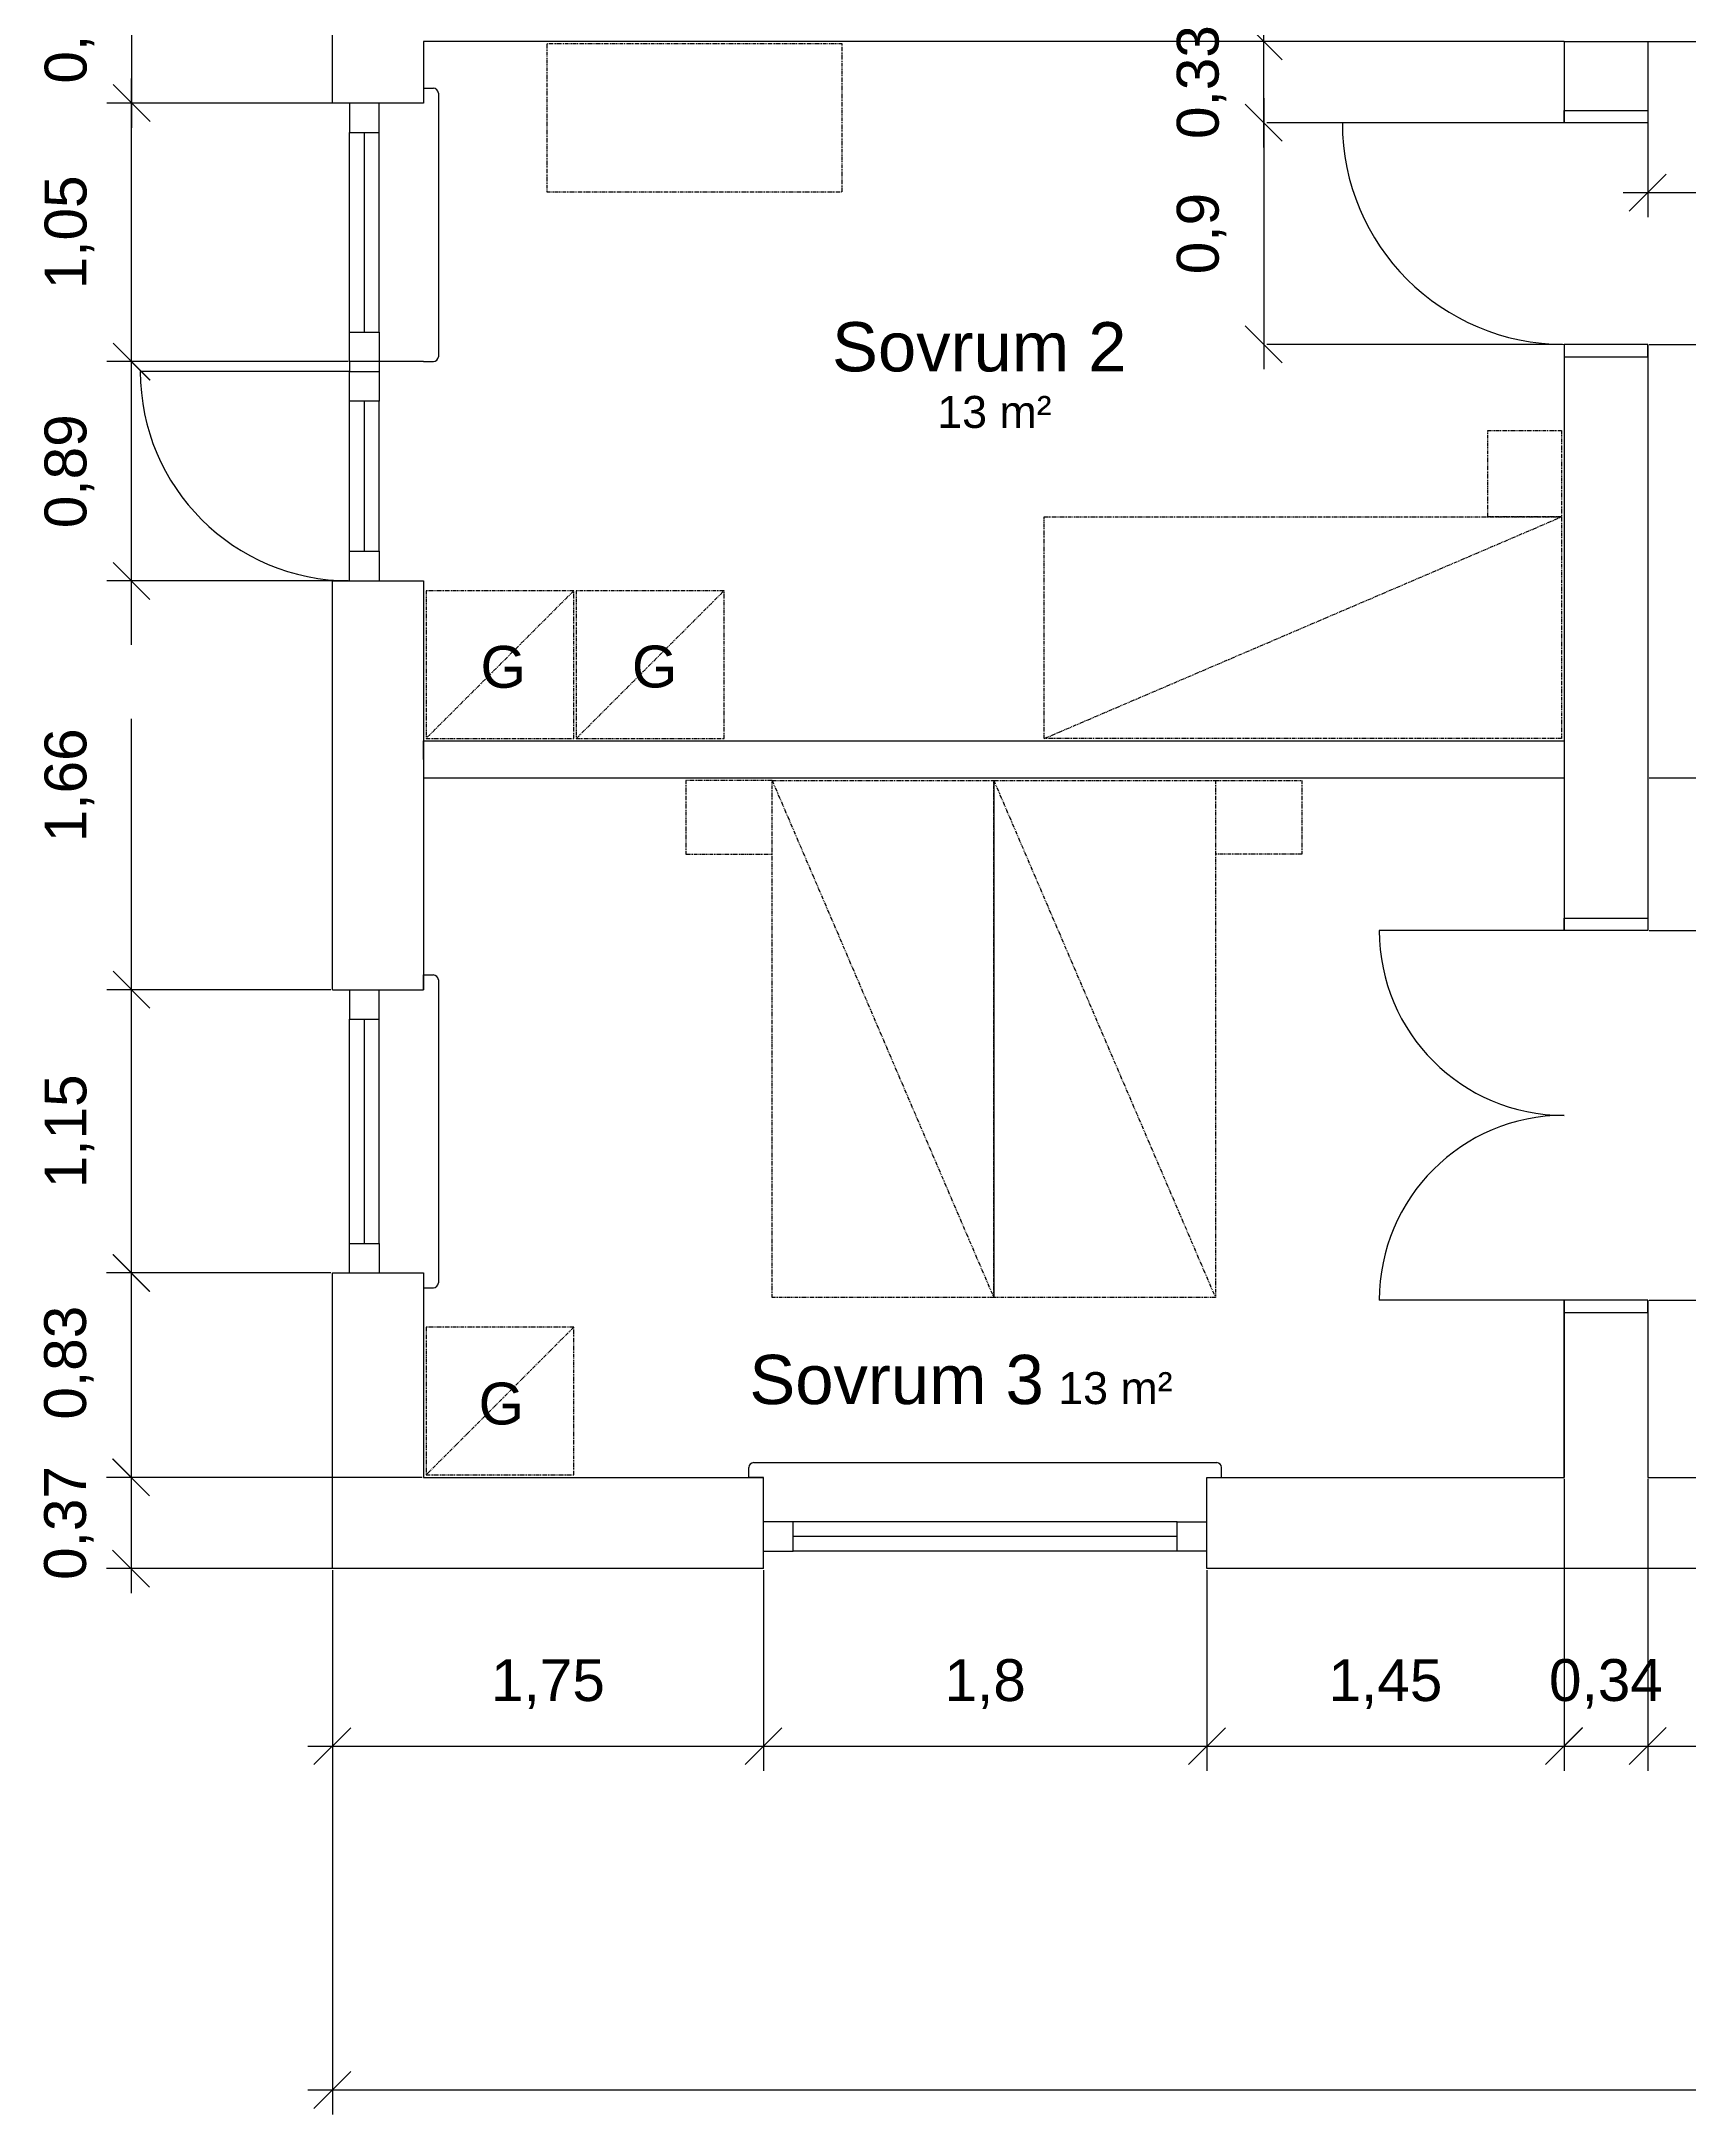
# Model space of a CAD drawing. Header units: millimetres. Extents: x -60009 to 113281, y -58228 to 411188.
# Drawn here: x 4120 to 10811, y 59841 to 68257 of the extents above; entities that cross this region are included whole.
import ezdxf

# ---------------------------------------------------------------- set-up
doc = ezdxf.new("R2010")
doc.units = ezdxf.units.MM
doc.linetypes.add('ACAD_ISO02W100', pattern=[15, 12, -3])
doc.linetypes.add('PHANTOM2', pattern=[31.75, 15.875, -3.175, 3.175, -3.175, 3.175, -3.175])
doc.layers.get('0').update_dxf_attribs({"color": 1})
for name, color, linetype in [('Grundritningar', 1, 'Continuous'), ('Mått', 4, 'Continuous'), ('Möbler', 4, 'PHANTOM2'), ('Rumsangivelser', 7, 'Continuous')]:
    doc.layers.add(name, color=color, linetype=linetype)
doc.styles.get("Standard").update_dxf_attribs({"font": 'Arial.ttf', "height": 170})
doc.dimstyles.new('Egen dimension', dxfattribs={"dimscale": 10, "dimtxt": 2.5, "dimasz": 15, "dimexe": 10, "dimexo": 0.625, "dimgap": 15, "dimtad": 1, "dimlfac": 0.001, "dimtxsty": 'Standard', "dimblk": 'OBLIQUE', "dimblk1": 'OBLIQUE', "dimblk2": 'OBLIQUE', "dimcen": 20, "dimdle": 10, "dimadec": 0, "dimazin": 0, "dimtfac": 1, "dimtmove": 0, "dimatfit": 3, "dimldrblk": 'OPEN90', "dimfxl": 1, "dimarcsym": 0})
doc.dimstyles.new('ISO-25', dxfattribs={"dimscale": 10, "dimtxt": 2.5, "dimasz": 15, "dimexe": 10, "dimexo": 0.625, "dimgap": 15, "dimtad": 1, "dimlfac": 0.001, "dimtxsty": 'Standard', "dimblk": 'OBLIQUE', "dimblk1": 'OBLIQUE', "dimblk2": 'OBLIQUE', "dimcen": 20, "dimdle": 10, "dimadec": 0, "dimazin": 0, "dimtfac": 1, "dimtmove": 0, "dimatfit": 3, "dimldrblk": 'OPEN90', "dimfxl": 1, "dimarcsym": 0})

# ---------------------------------------------------------------- blocks, each defined once
blk = doc.blocks.new('_Oblique')
at = {"color": 0, "linetype": 'ByBlock', "lineweight": -2}
blk.add_line((-0.5, -0.5), (0.5, 0.5), dxfattribs=at)
blk = doc.blocks.new('*D150')
at = {"layer": 'Defpoints', "color": 0, "transparency": 16777216}
for p in [(5301.1, 63257.5), (4484, 62427.5), (5671.1, 62427.5)]:
    blk.add_point(p, dxfattribs=at)
at = {"layer": 'Mått', "color": 0, "lineweight": -2, "transparency": 16777216}
for p, q in [((4484, 63357.5), (4484, 62327.5)), ((5294.8, 63257.5), (4384, 63257.5)), ((5664.8, 62427.5), (4384, 62427.5))]:
    blk.add_line(p, q, dxfattribs=at)
at = {"layer": 'Mått', "color": 0, "lineweight": -2, "transparency": 16777216, "xscale": 150, "yscale": 150, "zscale": 150}
for p, rotation in [((4484, 63257.5), 90), ((4484, 62427.5), 270)]:
    blk.add_blockref('_Oblique', p, dxfattribs=dict(at, rotation=rotation))
at = {"layer": 'Mått', "color": 0, "transparency": 16777216, "insert": (4231.6, 62893.3), "char_height": 170, "attachment_point": 5, "rotation": 90}
blk.add_mtext('0,83', dxfattribs=at)
blk = doc.blocks.new('_Open90')
at = {"color": 0, "linetype": 'ByBlock', "lineweight": -2}
for p, q in [((0, 0), (-1, 0)), ((-0.5, 0.5), (0, 0)), ((0, 0), (-0.5, -0.5))]:
    blk.add_line(p, q, dxfattribs=at)
blk = doc.blocks.new('*D151')
at = {"layer": 'Defpoints', "color": 0, "transparency": 16777216}
for p in [(5671.1, 62427.5), (4483.8, 62057.5), (7051.1, 62057.5)]:
    blk.add_point(p, dxfattribs=at)
at = {"layer": 'Mått', "color": 0, "lineweight": -2, "transparency": 16777216}
for p, q in [((4483.8, 62527.5), (4483.8, 61957.5)), ((5664.8, 62427.5), (4383.8, 62427.5)), ((7044.8, 62057.5), (4383.8, 62057.5))]:
    blk.add_line(p, q, dxfattribs=at)
at = {"layer": 'Mått', "color": 0, "lineweight": -2, "transparency": 16777216, "xscale": 150, "yscale": 150, "zscale": 150}
for p, rotation in [((4483.8, 62427.5), 90), ((4483.8, 62057.5), 270)]:
    blk.add_blockref('_Oblique', p, dxfattribs=dict(at, rotation=rotation))
at = {"layer": 'Mått', "color": 0, "transparency": 16777216, "insert": (4231.4, 62242.5), "char_height": 170, "attachment_point": 5, "rotation": 90}
blk.add_mtext('0,37', dxfattribs=at)
blk = doc.blocks.new('*D152')
at = {"layer": 'Defpoints', "color": 0, "transparency": 16777216}
for p in [(5301.1, 62057.5), (18581.1, 62057.5), (18581.1, 59940.8)]:
    blk.add_point(p, dxfattribs=at)
at = {"layer": 'Mått', "color": 0, "lineweight": -2, "transparency": 16777216}
for p, q in [((5301.1, 62051.2), (5301.1, 59840.8)), ((18581.1, 62051.2), (18581.1, 59840.8)), ((5201.1, 59940.8), (18681.1, 59940.8))]:
    blk.add_line(p, q, dxfattribs=at)
at = {"layer": 'Mått', "color": 0, "lineweight": -2, "transparency": 16777216, "xscale": 150, "yscale": 150, "zscale": 150, "rotation": 180}
blk.add_blockref('_Oblique', (5301.1, 59940.8), dxfattribs=at)
at = {"layer": 'Mått', "color": 0, "lineweight": -2, "transparency": 16777216, "xscale": 150, "yscale": 150, "zscale": 150}
blk.add_blockref('_Oblique', (18581.1, 59940.8), dxfattribs=at)
at = {"layer": 'Mått', "color": 0, "transparency": 16777216, "insert": (11941.1, 60193.2), "char_height": 170, "attachment_point": 5}
blk.add_mtext('13,28', dxfattribs=at)
blk = doc.blocks.new('*D154')
at = {"layer": 'Defpoints', "color": 0, "transparency": 16777216}
for p in [(10641.1, 68257.5), (11591.1, 68257.5), (11591.1, 67643.9)]:
    blk.add_point(p, dxfattribs=at)
at = {"layer": 'Mått', "color": 0, "lineweight": -2, "transparency": 16777216}
for p, q in [((10641.1, 68251.2), (10641.1, 67543.9)), ((11591.1, 68251.2), (11591.1, 67543.9)), ((10541.1, 67643.9), (11691.1, 67643.9))]:
    blk.add_line(p, q, dxfattribs=at)
at = {"layer": 'Mått', "color": 0, "lineweight": -2, "transparency": 16777216, "xscale": 150, "yscale": 150, "zscale": 150, "rotation": 180}
blk.add_blockref('_Oblique', (10641.1, 67643.9), dxfattribs=at)
at = {"layer": 'Mått', "color": 0, "lineweight": -2, "transparency": 16777216, "xscale": 150, "yscale": 150, "zscale": 150}
blk.add_blockref('_Oblique', (11591.1, 67643.9), dxfattribs=at)
at = {"layer": 'Mått', "color": 0, "transparency": 16777216, "insert": (11116.1, 67896.3), "char_height": 170, "attachment_point": 5}
blk.add_mtext('0,95', dxfattribs=at)
blk = doc.blocks.new('*D157')
at = {"layer": 'Defpoints', "color": 0, "transparency": 16777216}
for p in [(10641.1, 65267.5), (10641.1, 64647.5), (11200.1, 64647.5)]:
    blk.add_point(p, dxfattribs=at)
at = {"layer": 'Mått', "color": 0, "lineweight": -2, "transparency": 16777216}
for p, q in [((11200.1, 65367.5), (11200.1, 64547.5)), ((10647.3, 65267.5), (11300.1, 65267.5)), ((10647.3, 64647.5), (11300.1, 64647.5))]:
    blk.add_line(p, q, dxfattribs=at)
at = {"layer": 'Mått', "color": 0, "lineweight": -2, "transparency": 16777216, "xscale": 150, "yscale": 150, "zscale": 150}
for p, rotation in [((11200.1, 65267.5), 90), ((11200.1, 64647.5), 270)]:
    blk.add_blockref('_Oblique', p, dxfattribs=dict(at, rotation=rotation))
at = {"layer": 'Mått', "color": 0, "transparency": 16777216, "insert": (10947.7, 64957.5), "char_height": 170, "attachment_point": 5, "rotation": 90}
blk.add_mtext('0,62', dxfattribs=at)
blk = doc.blocks.new('*D158')
at = {"layer": 'Defpoints', "color": 0, "transparency": 16777216}
for p in [(10641.1, 64647.5), (10641.1, 63147.5), (11199.2, 63147.5)]:
    blk.add_point(p, dxfattribs=at)
at = {"layer": 'Mått', "color": 0, "lineweight": -2, "transparency": 16777216}
for p, q in [((11199.2, 64747.5), (11199.2, 63047.5)), ((10647.3, 64647.5), (11299.2, 64647.5)), ((10647.3, 63147.5), (11299.2, 63147.5))]:
    blk.add_line(p, q, dxfattribs=at)
at = {"layer": 'Mått', "color": 0, "lineweight": -2, "transparency": 16777216, "xscale": 150, "yscale": 150, "zscale": 150}
for p, rotation in [((11199.2, 64647.5), 90), ((11199.2, 63147.5), 270)]:
    blk.add_blockref('_Oblique', p, dxfattribs=dict(at, rotation=rotation))
at = {"layer": 'Mått', "color": 0, "transparency": 16777216, "insert": (10946.8, 63848), "char_height": 170, "attachment_point": 5, "rotation": 90}
blk.add_mtext('1,5', dxfattribs=at)
blk = doc.blocks.new('*D159')
at = {"layer": 'Defpoints', "color": 0, "transparency": 16777216}
for p in [(10641.1, 63147.5), (10641.1, 62427.5), (11199.1, 62427.5)]:
    blk.add_point(p, dxfattribs=at)
at = {"layer": 'Mått', "color": 0, "lineweight": -2, "transparency": 16777216}
for p, q in [((11199.1, 63247.5), (11199.1, 62327.5)), ((10647.3, 63147.5), (11299.1, 63147.5)), ((10647.3, 62427.5), (11299.1, 62427.5))]:
    blk.add_line(p, q, dxfattribs=at)
at = {"layer": 'Mått', "color": 0, "lineweight": -2, "transparency": 16777216, "xscale": 150, "yscale": 150, "zscale": 150}
for p, rotation in [((11199.1, 63147.5), 90), ((11199.1, 62427.5), 270)]:
    blk.add_blockref('_Oblique', p, dxfattribs=dict(at, rotation=rotation))
at = {"layer": 'Mått', "color": 0, "transparency": 16777216, "insert": (10946.7, 62787.5), "char_height": 170, "attachment_point": 5, "rotation": 90}
blk.add_mtext('0,72', dxfattribs=at)
blk = doc.blocks.new('*D163')
at = {"layer": 'Defpoints', "color": 0, "transparency": 16777216}
for p in [(5301.1, 62057.5), (7051.1, 62057.5), (7051.1, 61336.3)]:
    blk.add_point(p, dxfattribs=at)
at = {"layer": 'Mått', "color": 0, "lineweight": -2, "transparency": 16777216}
for p, q in [((5301.1, 62051.2), (5301.1, 61236.3)), ((7051.1, 62051.2), (7051.1, 61236.3)), ((5201.1, 61336.3), (7151.1, 61336.3))]:
    blk.add_line(p, q, dxfattribs=at)
at = {"layer": 'Mått', "color": 0, "lineweight": -2, "transparency": 16777216, "xscale": 150, "yscale": 150, "zscale": 150, "rotation": 180}
blk.add_blockref('_Oblique', (5301.1, 61336.3), dxfattribs=at)
at = {"layer": 'Mått', "color": 0, "lineweight": -2, "transparency": 16777216, "xscale": 150, "yscale": 150, "zscale": 150}
blk.add_blockref('_Oblique', (7051.1, 61336.3), dxfattribs=at)
at = {"layer": 'Mått', "color": 0, "transparency": 16777216, "insert": (6176.1, 61588.7), "char_height": 170, "attachment_point": 5}
blk.add_mtext('1,75', dxfattribs=at)
blk = doc.blocks.new('*D164')
at = {"layer": 'Defpoints', "color": 0, "transparency": 16777216}
for p in [(7051.1, 62057.5), (8851.1, 62057.5), (8851.1, 61336.3)]:
    blk.add_point(p, dxfattribs=at)
at = {"layer": 'Mått', "color": 0, "lineweight": -2, "transparency": 16777216}
for p, q in [((7051.1, 62051.2), (7051.1, 61236.3)), ((8851.1, 62051.2), (8851.1, 61236.3)), ((6951.1, 61336.3), (8951.1, 61336.3))]:
    blk.add_line(p, q, dxfattribs=at)
at = {"layer": 'Mått', "color": 0, "lineweight": -2, "transparency": 16777216, "xscale": 150, "yscale": 150, "zscale": 150, "rotation": 180}
blk.add_blockref('_Oblique', (7051.1, 61336.3), dxfattribs=at)
at = {"layer": 'Mått', "color": 0, "lineweight": -2, "transparency": 16777216, "xscale": 150, "yscale": 150, "zscale": 150}
blk.add_blockref('_Oblique', (8851.1, 61336.3), dxfattribs=at)
at = {"layer": 'Mått', "color": 0, "transparency": 16777216, "insert": (7951.1, 61588.7), "char_height": 170, "attachment_point": 5}
blk.add_mtext('1,8', dxfattribs=at)
blk = doc.blocks.new('*D165')
at = {"layer": 'Defpoints', "color": 0, "transparency": 16777216}
for p in [(10301.1, 62427.5), (8851.1, 62057.5), (10301.1, 61336.3)]:
    blk.add_point(p, dxfattribs=at)
at = {"layer": 'Mått', "color": 0, "lineweight": -2, "transparency": 16777216}
for p, q in [((10301.1, 62421.2), (10301.1, 61236.3)), ((8851.1, 62051.2), (8851.1, 61236.3)), ((8751.1, 61336.3), (10401.1, 61336.3))]:
    blk.add_line(p, q, dxfattribs=at)
at = {"layer": 'Mått', "color": 0, "lineweight": -2, "transparency": 16777216, "xscale": 150, "yscale": 150, "zscale": 150, "rotation": 180}
blk.add_blockref('_Oblique', (8851.1, 61336.3), dxfattribs=at)
at = {"layer": 'Mått', "color": 0, "lineweight": -2, "transparency": 16777216, "xscale": 150, "yscale": 150, "zscale": 150}
blk.add_blockref('_Oblique', (10301.1, 61336.3), dxfattribs=at)
at = {"layer": 'Mått', "color": 0, "transparency": 16777216, "insert": (9576.1, 61588.7), "char_height": 170, "attachment_point": 5}
blk.add_mtext('1,45', dxfattribs=at)
blk = doc.blocks.new('*D170')
at = {"layer": 'Defpoints', "color": 0, "transparency": 16777216}
for p in [(10301.1, 62427.5), (10641.1, 62427.5), (10641.1, 61336.6)]:
    blk.add_point(p, dxfattribs=at)
at = {"layer": 'Mått', "color": 0, "lineweight": -2, "transparency": 16777216}
for p, q in [((10301.1, 62421.2), (10301.1, 61236.6)), ((10641.1, 62421.2), (10641.1, 61236.6)), ((10201.1, 61336.6), (10741.1, 61336.6))]:
    blk.add_line(p, q, dxfattribs=at)
at = {"layer": 'Mått', "color": 0, "lineweight": -2, "transparency": 16777216, "xscale": 150, "yscale": 150, "zscale": 150, "rotation": 180}
blk.add_blockref('_Oblique', (10301.1, 61336.6), dxfattribs=at)
at = {"layer": 'Mått', "color": 0, "lineweight": -2, "transparency": 16777216, "xscale": 150, "yscale": 150, "zscale": 150}
blk.add_blockref('_Oblique', (10641.1, 61336.6), dxfattribs=at)
at = {"layer": 'Mått', "color": 0, "transparency": 16777216, "insert": (10471.1, 61589), "char_height": 170, "attachment_point": 5}
blk.add_mtext('0,34', dxfattribs=at)
blk = doc.blocks.new('*D171')
at = {"layer": 'Defpoints', "color": 0, "transparency": 16777216}
for p in [(10641.1, 62057.5), (11551.1, 62057.5), (11551.1, 61337)]:
    blk.add_point(p, dxfattribs=at)
at = {"layer": 'Mått', "color": 0, "lineweight": -2, "transparency": 16777216}
for p, q in [((10641.1, 62051.2), (10641.1, 61237)), ((11551.1, 62051.2), (11551.1, 61237)), ((10541.1, 61337), (11651.1, 61337))]:
    blk.add_line(p, q, dxfattribs=at)
at = {"layer": 'Mått', "color": 0, "lineweight": -2, "transparency": 16777216, "xscale": 150, "yscale": 150, "zscale": 150, "rotation": 180}
blk.add_blockref('_Oblique', (10641.1, 61337), dxfattribs=at)
at = {"layer": 'Mått', "color": 0, "lineweight": -2, "transparency": 16777216, "xscale": 150, "yscale": 150, "zscale": 150}
blk.add_blockref('_Oblique', (11551.1, 61337), dxfattribs=at)
at = {"layer": 'Mått', "color": 0, "transparency": 16777216, "insert": (11096.1, 61589.4), "char_height": 170, "attachment_point": 5}
blk.add_mtext('0,91', dxfattribs=at)
blk = doc.blocks.new('*D175')
at = {"layer": 'Defpoints', "color": 0, "ltscale": 100, "transparency": 16777216}
for p in [(4485.5, 66957.5), (5371.1, 66957.5), (5371.1, 66067.5)]:
    blk.add_point(p, dxfattribs=at)
at = {"layer": 'Mått', "color": 0, "lineweight": -2, "ltscale": 100, "transparency": 16777216}
for p, q in [((4485.5, 65967.5), (4485.5, 67057.5)), ((5364.8, 66957.5), (4385.5, 66957.5)), ((5364.8, 66067.5), (4385.5, 66067.5))]:
    blk.add_line(p, q, dxfattribs=at)
at = {"layer": 'Mått', "color": 0, "lineweight": -2, "ltscale": 100, "transparency": 16777216, "xscale": 150, "yscale": 150, "zscale": 150}
for p, rotation in [((4485.5, 66957.5), 90), ((4485.5, 66067.5), 270)]:
    blk.add_blockref('_Oblique', p, dxfattribs=dict(at, rotation=rotation))
at = {"layer": 'Mått', "color": 0, "ltscale": 100, "transparency": 16777216, "insert": (4233.1, 66512.5), "char_height": 170, "attachment_point": 5, "rotation": 90}
blk.add_mtext('0,89', dxfattribs=at)
blk = doc.blocks.new('*D176')
at = {"layer": 'Defpoints', "color": 0, "ltscale": 100, "transparency": 16777216}
for p in [(4485.8, 68007.5), (5371.1, 68007.5), (5371.1, 66957.5)]:
    blk.add_point(p, dxfattribs=at)
at = {"layer": 'Mått', "color": 0, "lineweight": -2, "ltscale": 100, "transparency": 16777216}
for p, q in [((4485.8, 66857.5), (4485.8, 68107.5)), ((5364.8, 68007.5), (4385.8, 68007.5)), ((5364.8, 66957.5), (4385.8, 66957.5))]:
    blk.add_line(p, q, dxfattribs=at)
at = {"layer": 'Mått', "color": 0, "lineweight": -2, "ltscale": 100, "transparency": 16777216, "xscale": 150, "yscale": 150, "zscale": 150}
for p, rotation in [((4485.8, 68007.5), 90), ((4485.8, 66957.5), 270)]:
    blk.add_blockref('_Oblique', p, dxfattribs=dict(at, rotation=rotation))
at = {"layer": 'Mått', "color": 0, "ltscale": 100, "transparency": 16777216, "insert": (4233.4, 67482.5), "char_height": 170, "attachment_point": 5, "rotation": 90}
blk.add_mtext('1,05', dxfattribs=at)
blk = doc.blocks.new('*D184')
at = {"layer": 'Defpoints', "color": 0, "linetype": 'ACAD_ISO02W100', "ltscale": 100, "transparency": 16777216}
for p in [(10301.1, 67927.5), (9082.2, 67027.5), (10301.1, 67027.5)]:
    blk.add_point(p, dxfattribs=at)
at = {"layer": 'Mått', "color": 0, "linetype": 'ACAD_ISO02W100', "lineweight": -2, "ltscale": 100, "transparency": 16777216}
for p, q in [((9082.2, 68027.5), (9082.2, 66927.5)), ((10294.8, 67927.5), (8982.2, 67927.5)), ((10294.8, 67027.5), (8982.2, 67027.5))]:
    blk.add_line(p, q, dxfattribs=at)
at = {"layer": 'Mått', "color": 0, "linetype": 'ACAD_ISO02W100', "lineweight": -2, "ltscale": 100, "transparency": 16777216, "xscale": 150, "yscale": 150, "zscale": 150}
for p, rotation in [((9082.2, 67927.5), 90), ((9082.2, 67027.5), 270)]:
    blk.add_blockref('_Oblique', p, dxfattribs=dict(at, rotation=rotation))
at = {"layer": 'Mått', "color": 0, "linetype": 'ACAD_ISO02W100', "ltscale": 100, "transparency": 16777216, "insert": (8829.8, 67477.5), "char_height": 170, "attachment_point": 5, "rotation": 90}
blk.add_mtext('0,9', dxfattribs=at)
blk = doc.blocks.new('*D185')
at = {"layer": 'Defpoints', "color": 0, "linetype": 'ACAD_ISO02W100', "ltscale": 100, "transparency": 16777216}
for p in [(9082.2, 68257.5), (10301.1, 68257.5), (10301.1, 67927.5)]:
    blk.add_point(p, dxfattribs=at)
at = {"layer": 'Mått', "color": 0, "linetype": 'ACAD_ISO02W100', "lineweight": -2, "ltscale": 100, "transparency": 16777216}
for p, q in [((9082.2, 67827.5), (9082.2, 68357.5)), ((10294.8, 68257.5), (8982.2, 68257.5)), ((10294.8, 67927.5), (8982.2, 67927.5))]:
    blk.add_line(p, q, dxfattribs=at)
at = {"layer": 'Mått', "color": 0, "linetype": 'ACAD_ISO02W100', "lineweight": -2, "ltscale": 100, "transparency": 16777216, "xscale": 150, "yscale": 150, "zscale": 150}
for p, rotation in [((9082.2, 68257.5), 90), ((9082.2, 67927.5), 270)]:
    blk.add_blockref('_Oblique', p, dxfattribs=dict(at, rotation=rotation))
at = {"layer": 'Mått', "color": 0, "linetype": 'ACAD_ISO02W100', "ltscale": 100, "transparency": 16777216, "insert": (8829.8, 68092.5), "char_height": 170, "attachment_point": 5, "rotation": 90}
blk.add_mtext('0,33', dxfattribs=at)
blk = doc.blocks.new('*D186')
at = {"layer": 'Defpoints', "color": 0, "ltscale": 100, "transparency": 16777216}
for p in [(10641.1, 67027.5), (11201.2, 67027.5), (10641.1, 65267.5)]:
    blk.add_point(p, dxfattribs=at)
at = {"layer": 'Mått', "color": 0, "lineweight": -2, "ltscale": 100, "transparency": 16777216}
for p, q in [((11201.2, 65167.5), (11201.2, 67127.5)), ((10647.3, 67027.5), (11301.2, 67027.5)), ((10647.3, 65267.5), (11301.2, 65267.5))]:
    blk.add_line(p, q, dxfattribs=at)
at = {"layer": 'Mått', "color": 0, "lineweight": -2, "ltscale": 100, "transparency": 16777216, "xscale": 150, "yscale": 150, "zscale": 150}
for p, rotation in [((11201.2, 67027.5), 90), ((11201.2, 65267.5), 270)]:
    blk.add_blockref('_Oblique', p, dxfattribs=dict(at, rotation=rotation))
at = {"layer": 'Mått', "color": 0, "ltscale": 100, "transparency": 16777216, "insert": (10948.8, 66174.3), "char_height": 170, "attachment_point": 5, "rotation": 90}
blk.add_mtext('1,76', dxfattribs=at)
blk = doc.blocks.new('*D187')
at = {"layer": 'Defpoints', "color": 0, "linetype": 'ACAD_ISO02W100', "ltscale": 100, "transparency": 16777216}
for p in [(4485.5, 64407.5), (5301.1, 64407.5), (5301.1, 63257.5)]:
    blk.add_point(p, dxfattribs=at)
at = {"layer": 'Mått', "color": 0, "linetype": 'ACAD_ISO02W100', "lineweight": -2, "ltscale": 100, "transparency": 16777216}
for p, q in [((4485.5, 63157.5), (4485.5, 64507.5)), ((5294.8, 64407.5), (4385.5, 64407.5)), ((5294.8, 63257.5), (4385.5, 63257.5))]:
    blk.add_line(p, q, dxfattribs=at)
at = {"layer": 'Mått', "color": 0, "linetype": 'ACAD_ISO02W100', "lineweight": -2, "ltscale": 100, "transparency": 16777216, "xscale": 150, "yscale": 150, "zscale": 150}
for p, rotation in [((4485.5, 64407.5), 90), ((4485.5, 63257.5), 270)]:
    blk.add_blockref('_Oblique', p, dxfattribs=dict(at, rotation=rotation))
at = {"layer": 'Mått', "color": 0, "linetype": 'ACAD_ISO02W100', "ltscale": 100, "transparency": 16777216, "insert": (4233.1, 63832.5), "char_height": 170, "attachment_point": 5, "rotation": 90}
blk.add_mtext('1,15', dxfattribs=at)
blk = doc.blocks.new('*D188')
at = {"layer": 'Defpoints', "color": 0, "linetype": 'ACAD_ISO02W100', "ltscale": 100, "transparency": 16777216}
for p in [(4485.5, 66067.5), (5301.1, 66067.5), (5301.1, 64407.5)]:
    blk.add_point(p, dxfattribs=at)
at = {"layer": 'Mått', "color": 0, "linetype": 'ACAD_ISO02W100', "lineweight": -2, "ltscale": 100, "transparency": 16777216}
for p, q in [((4485.5, 64307.5), (4485.5, 66167.5)), ((5294.8, 66067.5), (4385.5, 66067.5)), ((5294.8, 64407.5), (4385.5, 64407.5))]:
    blk.add_line(p, q, dxfattribs=at)
at = {"layer": 'Mått', "color": 0, "linetype": 'ACAD_ISO02W100', "lineweight": -2, "ltscale": 100, "transparency": 16777216, "xscale": 150, "yscale": 150, "zscale": 150}
for p, rotation in [((4485.5, 66067.5), 90), ((4485.5, 64407.5), 270)]:
    blk.add_blockref('_Oblique', p, dxfattribs=dict(at, rotation=rotation))
at = {"layer": 'Mått', "color": 0, "linetype": 'ACAD_ISO02W100', "ltscale": 100, "transparency": 16777216, "insert": (4233.1, 65237.5), "char_height": 170, "attachment_point": 5, "rotation": 90}
blk.add_mtext('1,66', dxfattribs=at)
blk = doc.blocks.new('*D190')
at = {"layer": 'Defpoints', "color": 0, "transparency": 16777216}
for p in [(4486.2, 68627.5), (5301.1, 68627.5), (5301.1, 68007.5)]:
    blk.add_point(p, dxfattribs=at)
at = {"layer": 'Mått', "color": 0, "lineweight": -2, "transparency": 16777216}
for p, q in [((4486.2, 67907.5), (4486.2, 68727.5)), ((5294.8, 68627.5), (4386.2, 68627.5)), ((5294.8, 68007.5), (4386.2, 68007.5))]:
    blk.add_line(p, q, dxfattribs=at)
at = {"layer": 'Mått', "color": 0, "lineweight": -2, "transparency": 16777216, "xscale": 150, "yscale": 150, "zscale": 150}
for p, rotation in [((4486.2, 68627.5), 90), ((4486.2, 68007.5), 270)]:
    blk.add_blockref('_Oblique', p, dxfattribs=dict(at, rotation=rotation))
at = {"layer": 'Mått', "color": 0, "transparency": 16777216, "insert": (4233.8, 68317.5), "char_height": 170, "attachment_point": 5, "rotation": 90}
blk.add_mtext('0,62', dxfattribs=at)

msp = doc.modelspace()

# ---------------------------------------------------------------- linework, layer by layer
at = {"layer": 'Grundritningar'}
for p, q in [((10301.093, 68257.495), (5671.093, 68257.495)), ((5671.093, 68257.495), (5671.093, 68007.495)), ((5671.093, 68257.495), (5671.093, 68007.495)), ((10301.093, 68257.495), (10301.093, 67927.495)), ((10301.093, 68257.495), (10641.093, 68257.495)), ((10301.093, 68257.495), (10301.093, 67927.495)), ((10641.093, 68257.495), (10641.093, 67927.495)), ((10641.093, 68257.495), (11591.093, 68257.495)), ((5671.093, 68007.495), (5301.093, 68007.495)), ((5371.093, 68007.495), (5371.093, 67887.495)), ((5491.093, 67887.495), (5491.093, 68007.495)), ((5671.093, 68067.495), (5711.093, 68067.495)), ((5731.093, 68047.495), (5731.093, 66977.495)), ((10301.093, 67927.495), (9401.093, 67927.495)), ((10301.093, 67927.495), (10301.093, 67977.495)), ((10301.093, 67977.495), (10641.093, 67977.495)), ((10641.093, 67927.495), (10301.093, 67927.495)), ((10641.093, 67977.495), (10641.093, 67927.495)), ((5371.093, 67887.495), (5491.093, 67887.495)), ((5371.093, 67077.495), (5371.093, 67887.495)), ((5431.093, 67077.495), (5431.093, 67887.495)), ((5491.093, 67077.495), (5491.093, 67887.495)), ((5371.093, 66957.495), (5371.093, 67077.495)), ((5371.093, 67077.495), (5491.093, 67077.495)), ((5491.093, 67077.495), (5491.093, 66957.495)), ((10301.093, 67027.495), (10301.093, 64647.495)), ((10301.093, 67027.495), (10301.093, 66977.495)), ((10641.093, 67027.495), (10301.093, 67027.495)), ((10641.093, 67027.495), (10641.093, 64647.495)), ((10641.093, 66977.495), (10641.093, 67027.495)), ((5671.093, 66957.495), (5371.093, 66957.495)), ((5371.093, 66957.495), (5371.093, 66917.495)), ((5371.093, 66917.495), (5491.093, 66917.495)), ((5371.093, 66797.495), (5371.093, 66917.495)), ((5491.093, 66957.495), (5491.093, 66917.495)), ((5491.093, 66917.495), (5491.093, 66797.495)), ((5671.093, 66957.495), (5711.093, 66957.495)), ((10301.093, 66977.495), (10641.093, 66977.495)), ((5491.093, 66797.495), (5371.093, 66797.495)), ((5371.093, 66187.495), (5371.093, 66797.495)), ((5431.093, 66187.495), (5431.093, 66797.495)), ((5491.093, 66187.495), (5491.093, 66797.495)), ((5371.093, 66067.495), (5371.093, 66187.495)), ((5371.093, 66187.495), (5491.093, 66187.495)), ((5491.093, 66187.495), (5491.093, 66067.495)), ((5301.093, 66067.495), (5671.093, 66067.495)), ((5671.093, 66067.495), (5671.093, 64407.495)), ((5671.093, 65342.495), (5671.093, 65417.495)), ((5671.093, 65417.495), (10301.093, 65417.495)), ((5671.093, 65417.495), (5671.093, 65347.495)), ((5671.093, 65377.495), (5671.093, 65342.495)), ((5671.093, 65342.495), (5671.093, 65267.495)), ((5671.093, 65267.495), (10301.093, 65267.495)), ((10301.093, 64647.495), (9551.093, 64647.495)), ((10301.093, 64647.495), (10301.093, 64697.495)), ((10301.093, 64697.495), (10641.093, 64697.495)), ((10641.093, 64647.495), (10301.093, 64647.495)), ((10641.093, 64697.495), (10641.093, 64647.495)), ((5301.093, 64407.495), (5671.093, 64407.495)), ((5301.093, 64407.495), (5371.093, 64407.495)), ((5371.093, 64407.495), (5371.093, 64287.495)), ((5491.093, 64287.495), (5491.093, 64407.495)), ((5671.093, 64407.495), (5671.093, 64467.495)), ((5671.093, 64467.495), (5711.093, 64467.495)), ((5731.093, 64447.495), (5731.093, 63217.495)), ((5371.093, 64287.495), (5491.093, 64287.495)), ((5371.093, 63377.495), (5371.093, 64287.495)), ((5431.093, 63377.495), (5431.093, 64287.495)), ((5491.093, 63377.495), (5491.093, 64287.495)), ((5371.093, 63257.495), (5371.093, 63377.495)), ((5371.093, 63377.495), (5491.093, 63377.495)), ((5491.093, 63377.495), (5491.093, 63257.495)), ((5301.093, 63257.495), (5671.093, 63257.495)), ((5301.093, 63257.495), (5371.093, 63257.495)), ((5671.093, 63257.495), (5671.093, 62427.495)), ((5671.093, 63257.495), (5671.093, 63197.495)), ((5671.093, 63197.495), (5711.093, 63197.495)), ((10301.093, 63147.495), (9551.093, 63147.495)), ((10301.093, 63147.495), (10301.093, 62427.495)), ((10301.093, 62427.495), (10301.093, 63147.495)), ((10301.093, 63147.495), (10301.093, 63097.495)), ((10641.093, 63147.495), (10301.093, 63147.495)), ((10641.093, 63147.495), (10641.093, 62427.495)), ((10641.093, 63097.495), (10641.093, 63147.495)), ((10301.093, 63097.495), (10641.093, 63097.495)), ((6991.093, 62427.495), (6991.093, 62467.495)), ((7011.093, 62487.495), (8891.093, 62487.495)), ((8911.093, 62427.495), (8911.093, 62467.495)), ((5671.093, 62427.495), (7051.093, 62427.495)), ((7051.093, 62427.495), (6991.093, 62427.495)), ((7051.093, 62057.495), (7051.093, 62427.495)), ((8851.093, 62427.495), (10301.093, 62427.495)), ((8851.093, 62057.495), (8851.093, 62427.495)), ((8851.093, 62427.495), (8911.093, 62427.495)), ((10641.093, 62427.495), (11551.093, 62427.495)), ((7171.093, 62247.495), (7051.093, 62247.495)), ((7171.093, 62127.495), (7171.093, 62247.495)), ((8731.093, 62247.495), (7171.093, 62247.495)), ((8731.093, 62127.495), (8731.093, 62247.495)), ((8731.093, 62247.495), (8851.093, 62247.495)), ((7051.093, 62057.495), (7051.093, 62127.495)), ((7051.093, 62127.495), (7171.093, 62127.495)), ((8731.093, 62187.495), (7171.093, 62187.495)), ((8731.093, 62127.495), (7171.093, 62127.495)), ((8851.093, 62127.495), (8731.093, 62127.495))]:
    msp.add_line(p, q, dxfattribs=at)
at = {"layer": 'Grundritningar', "ltscale": 100}
msp.add_line((5371.093, 66917.495), (4521.093, 66917.495), dxfattribs=at)
at = {"layer": 'Grundritningar'}
for points in [[(5301.093, 68007.495), (5301.093, 68627.495), (11591.093, 68627.495)], [(5301.093, 64407.495), (5301.093, 66067.495)], [(7051.093, 62057.495), (5301.093, 62057.495), (5301.093, 63257.495)], [(11551.093, 62057.495), (8851.093, 62057.495)]]:
    msp.add_lwpolyline(points, dxfattribs=at)
for centre, radius, start, end in [((5711.093, 68047.495), 20, 0, 90), ((10301.093, 67927.495), 900, 180, 270), ((5711.093, 66977.495), 20, 270, 0), ((10301.093, 64647.495), 750, 180, 270), ((5711.093, 64447.495), 20, 0, 90), ((10301.093, 63147.495), 750, 90, 180), ((5711.093, 63217.495), 20, 270, 0), ((7011.093, 62467.495), 20, 90, 180), ((8891.093, 62467.495), 20, 0, 90)]:
    msp.add_arc(centre, radius, start, end, dxfattribs=at)
at = {"layer": 'Grundritningar', "ltscale": 100}
msp.add_arc((5371.093, 66917.495), 850, 180, 270, dxfattribs=at)
at = {"layer": 'Mått'}
msp.add_line((7986.093, 65257.495), (7986.093, 63157.495), dxfattribs=at)
at = {"layer": 'Möbler'}
for p, q in [((6171.093, 68247.495), (6171.093, 67647.495)), ((7371.093, 68247.495), (6171.093, 68247.495)), ((7371.093, 67647.495), (7371.093, 68247.495)), ((6171.093, 67647.495), (7371.093, 67647.495)), ((9991.093, 66327.495), (9991.093, 66677.495)), ((9991.093, 66677.495), (10291.093, 66677.495)), ((10291.093, 66677.495), (10291.093, 66327.495)), ((8191.093, 66327.495), (10291.093, 66327.495)), ((8191.093, 65427.495), (8191.093, 66327.495)), ((8191.093, 65427.495), (10291.093, 66327.495)), ((10291.093, 66327.495), (9991.093, 66327.495)), ((10291.093, 66327.495), (10291.093, 65427.495)), ((6281.093, 66027.495), (5681.093, 66027.495)), ((5681.093, 66027.495), (5681.093, 65427.495)), ((6281.093, 66027.495), (5681.093, 65427.495)), ((6281.093, 65427.495), (6281.093, 66027.495)), ((6891.093, 66027.495), (6291.093, 66027.495)), ((6291.093, 66027.495), (6291.093, 65427.495)), ((6291.093, 65427.495), (6891.093, 66027.495)), ((6891.093, 65427.495), (6891.093, 66027.495)), ((5681.093, 65427.495), (6281.093, 65427.495)), ((6291.093, 65427.495), (6891.093, 65427.495)), ((10291.093, 65427.495), (8191.093, 65427.495)), ((7086.093, 65257.495), (6736.093, 65257.495)), ((6736.093, 65257.495), (6736.093, 64957.495)), ((7086.093, 63157.495), (7086.093, 65257.495)), ((7086.093, 65257.495), (7986.093, 65257.495)), ((7086.093, 65257.495), (7986.093, 63157.495)), ((7986.093, 63157.495), (7986.093, 65257.495)), ((7986.093, 65257.495), (8886.093, 65257.495)), ((7986.093, 65257.495), (8886.093, 63157.495)), ((8886.093, 65257.495), (8886.093, 63157.495)), ((8886.093, 65257.495), (9236.093, 65257.495)), ((9236.093, 65257.495), (9236.093, 64957.495)), ((6736.093, 64957.495), (7086.093, 64957.495)), ((9236.093, 64957.495), (8886.093, 64957.495)), ((7986.093, 63157.495), (7086.093, 63157.495)), ((8886.093, 63157.495), (7986.093, 63157.495)), ((6281.093, 63037.495), (5681.093, 63037.495)), ((5681.093, 63037.495), (5681.093, 62437.495)), ((6281.093, 63037.495), (5681.093, 62437.495)), ((6281.093, 62437.495), (6281.093, 63037.495)), ((5681.093, 62437.495), (6281.093, 62437.495))]:
    msp.add_line(p, q, dxfattribs=at)

# ---------------------------------------------------------------- texts
at = {"layer": 'Möbler', "char_height": 170, "attachment_point": 1}
for insert in [(5902.144, 65803.48), (6516.877, 65804.626), (5894.556, 62812.344)]:
    msp.add_mtext_dynamic_manual_height_columns('G', width=269.32488, gutter_width=850, heights=[0], dxfattribs=dict(at, insert=insert))
at = {"layer": 'Rumsangivelser'}
for s, height, p in [('Sovrum 2', 200, (7329.342, 66917.984)), ('13 m²', 130, (7756.606, 66688.377)), ('Sovrum 3', 200, (6993.674, 62725.147)), ('13 m²', 130, (8247.772, 62725.147))]:
    msp.add_text(s, height=height, dxfattribs=at).set_placement(p)

# ---------------------------------------------------------------- dimensions: what is measured, and where the dimension line sits
at = {"layer": 'Mått'}
for base, p1, p2, dimstyle, picture, middle in [((4486.187, 68627.495), (5301.093, 68007.495), (5301.093, 68627.495), 'Egen dimension', '*D190', (4486.187, 68317.495)), ((11200.052, 64647.495), (10641.093, 65267.495), (10641.093, 64647.495), 'ISO-25', '*D157', (11200.052, 64957.495)), ((4483.989, 62427.495), (5301.093, 63257.495), (5671.093, 62427.495), 'ISO-25', '*D150', (4483.989, 62893.261)), ((11199.138, 62427.495), (10641.093, 63147.495), (10641.093, 62427.495), 'ISO-25', '*D159', (11199.138, 62787.495)), ((4483.841, 62057.495), (5671.093, 62427.495), (7051.093, 62057.495), 'ISO-25', '*D151', (4483.841, 62242.495))]:
    dim = msp.add_linear_dim(base=base, p1=p1, p2=p2, angle=90, dimstyle=dimstyle, dxfattribs=at)
    dim.commit()
    dim.dimension.update_dxf_attribs({"geometry": picture, "text_midpoint": middle, "dimtype": 160})
at = {"layer": 'Mått', "linetype": 'ACAD_ISO02W100', "ltscale": 100}
dim = msp.add_linear_dim(base=(9082.15, 68257.495), p1=(10301.093, 67927.495), p2=(10301.093, 68257.495), angle=90, dimstyle='Egen dimension', dxfattribs=at)
dim.commit()
dim.dimension.update_dxf_attribs({"geometry": '*D185', "text_midpoint": (9082.15, 68092.495), "dimtype": 160})
at = {"layer": 'Mått'}
for base, p1, p2, picture, middle in [((11591.093, 67643.879), (10641.093, 68257.495), (11591.093, 68257.495), '*D154', (11116.093, 67896.273)), ((10301.093, 61336.335), (8851.093, 62057.495), (10301.093, 62427.495), '*D165', (9576.093, 61588.729)), ((7051.093, 61336.335), (5301.093, 62057.495), (7051.093, 62057.495), '*D163', (6176.093, 61588.729)), ((8851.093, 61336.335), (7051.093, 62057.495), (8851.093, 62057.495), '*D164', (7951.093, 61588.729)), ((11551.093, 61336.967), (10641.093, 62057.495), (11551.093, 62057.495), '*D171', (11096.093, 61589.361))]:
    dim = msp.add_linear_dim(base=base, p1=p1, p2=p2, dimstyle='ISO-25', dxfattribs=at)
    dim.commit()
    dim.dimension.update_dxf_attribs({"geometry": picture, "text_midpoint": middle})
at = {"layer": 'Mått', "ltscale": 100}
for base, p1, p2, picture, middle in [((4485.829, 68007.495), (5371.093, 66957.495), (5371.093, 68007.495), '*D176', (4233.435, 67482.495)), ((4485.54, 66957.495), (5371.093, 66067.495), (5371.093, 66957.495), '*D175', (4233.146, 66512.495))]:
    dim = msp.add_linear_dim(base=base, p1=p1, p2=p2, angle=90, dimstyle='Egen dimension', dxfattribs=at)
    dim.commit()
    dim.dimension.update_dxf_attribs({"geometry": picture, "text_midpoint": middle})
at = {"layer": 'Mått', "linetype": 'ACAD_ISO02W100', "ltscale": 100}
for base, p1, p2, picture, middle in [((9082.15, 67027.495), (10301.093, 67927.495), (10301.093, 67027.495), '*D184', (8829.756, 67477.495)), ((4485.54, 66067.495), (5301.093, 64407.495), (5301.093, 66067.495), '*D188', (4233.146, 65237.495)), ((4485.54, 64407.495), (5301.093, 63257.495), (5301.093, 64407.495), '*D187', (4233.146, 63832.495))]:
    dim = msp.add_linear_dim(base=base, p1=p1, p2=p2, angle=90, dimstyle='Egen dimension', dxfattribs=at)
    dim.commit()
    dim.dimension.update_dxf_attribs({"geometry": picture, "text_midpoint": middle})
at = {"layer": 'Mått', "ltscale": 100}
dim = msp.add_linear_dim(base=(11201.152, 67027.495), p1=(10641.093, 65267.495), p2=(10641.093, 67027.495), angle=90, dimstyle='Egen dimension', dxfattribs=at)
dim.commit()
dim.dimension.update_dxf_attribs({"geometry": '*D186', "text_midpoint": (11201.152, 66174.258), "dimtype": 161})
at = {"layer": 'Mått'}
dim = msp.add_linear_dim(base=(11199.208, 63147.495), p1=(10641.093, 64647.495), p2=(10641.093, 63147.495), angle=90, dimstyle='ISO-25', override={"dimscale": 10}, dxfattribs=at)
dim.commit()
dim.dimension.update_dxf_attribs({"geometry": '*D158', "text_midpoint": (11199.208, 63847.994), "dimtype": 160})
for base, p1, p2, picture, middle in [((10641.093, 61336.588), (10301.093, 62427.495), (10641.093, 62427.495), '*D170', (10471.093, 61336.588)), ((18581.093, 59940.791), (5301.093, 62057.495), (18581.093, 62057.495), '*D152', (11941.093, 59940.791))]:
    dim = msp.add_linear_dim(base=base, p1=p1, p2=p2, dimstyle='ISO-25', dxfattribs=at)
    dim.commit()
    dim.dimension.update_dxf_attribs({"geometry": picture, "text_midpoint": middle, "dimtype": 160})

doc.saveas('drawing.dxf')
